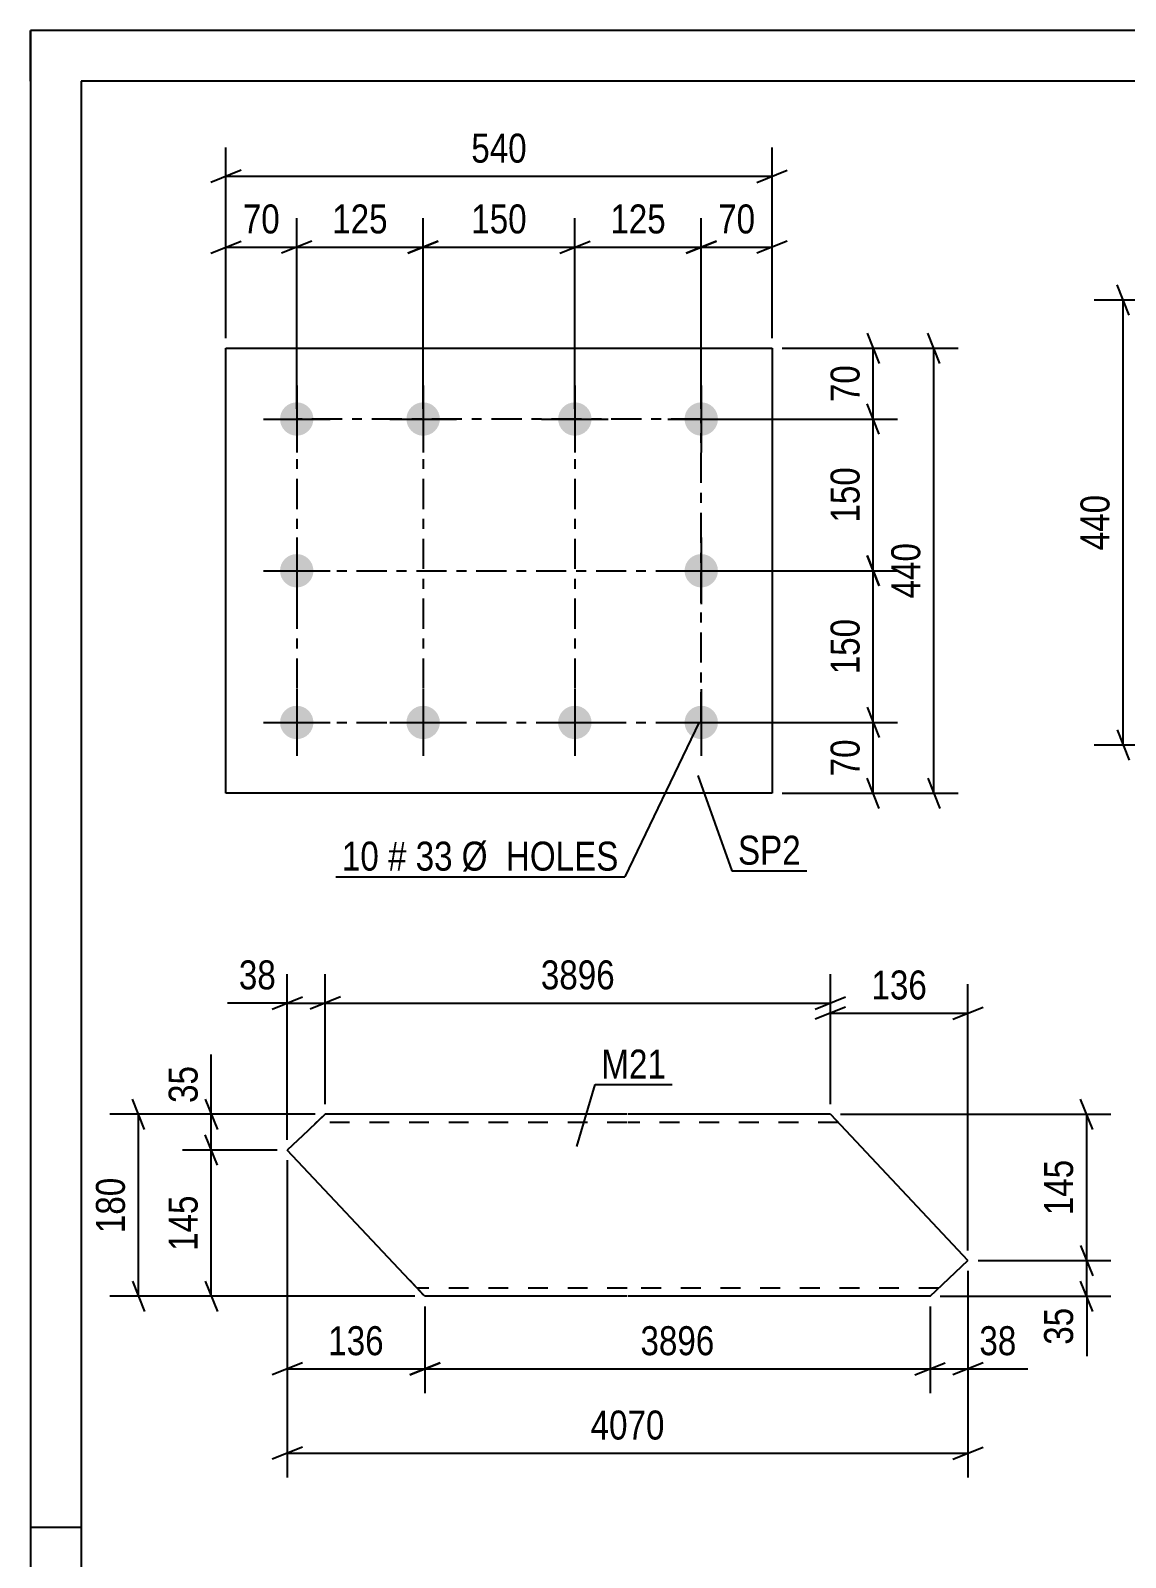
# Model space of a CAD drawing. Header units: millimetres. Extents: x 0 to 420, y 0 to 297.
# Drawn here: x 0 to 108.3, y 146 to 297 of the extents above; entities that cross this region are included whole.
import ezdxf

# ---------------------------------------------------------------- set-up
doc = ezdxf.new("R2010")
doc.units = ezdxf.units.MM
doc.linetypes.add('DXK_LINE_DOT2', pattern=[3.9198, 1.9599, -1.9599])
doc.linetypes.add('DXK_LINE_DOT3', pattern=[5.9187, 2.979, -0.9799, 0.9799, -0.9799])
doc.styles.add('Arial Narrow', font='ARIALN.TTF', dxfattribs={"height": 0.2})

# ---------------------------------------------------------------- blocks, each defined once
blk = doc.blocks.new('Unknown-389636216-15102')
at = {"color": 5, "linetype": 'Continuous'}
for p, q in [((420, 297), (0, 297)), ((0, 297), (0, 0)), ((0, 292), (0, 297)), ((415, 292), (5, 292)), ((5, 292), (5, 5)), ((5, 149), (0, 149))]:
    blk.add_line(p, q, dxfattribs=at)
blk = doc.blocks.new('Part-389636216-15436 - 15435')
at = {"color": 2, "linetype": 'Continuous'}
for p, q in [((29.14, 189.85), (27.44, 188.25)), ((58.99, 189.85), (29.14, 189.85)), ((79.09, 189.85), (59.09, 189.85)), ((79.09, 189.85), (92.69, 175.38)), ((27.44, 188.25), (25.38, 186.31)), ((37.48, 173.45), (25.38, 186.31)), ((88.94, 171.85), (92.69, 175.38)), ((38.99, 171.85), (37.48, 173.45)), ((58.99, 171.85), (38.99, 171.85)), ((88.94, 171.85), (59.09, 171.85))]:
    blk.add_line(p, q, dxfattribs=at)
at = {"color": 7, "linetype": 'DXK_LINE_DOT2'}
for p, q in [((29.14, 189.85), (28.09, 188.86)), ((58.99, 189.05), (28.29, 189.05)), ((79.84, 189.05), (59.09, 189.05)), ((38.87, 171.97), (37.48, 173.45)), ((58.99, 172.65), (38.24, 172.65)), ((89.79, 172.65), (59.09, 172.65))]:
    blk.add_line(p, q, dxfattribs=at)
blk = doc.blocks.new('Bolt-389636216-15485 - 15483')
at = {"linetype": 'Continuous'}
for points in [[(26.32, 260.24, -1), (26.32, 256.94, -1)], [(38.82, 260.24, -1), (38.82, 256.94, -1)], [(53.82, 260.24, -1), (53.82, 256.94, -1)], [(66.32, 260.24, -1), (66.32, 256.94, -1)], [(26.32, 245.24, -1), (26.32, 241.94, -1)], [(66.32, 245.24, -1), (66.32, 241.94, -1)], [(26.32, 230.24, -1), (26.32, 226.94, -1)], [(38.82, 230.24, -1), (38.82, 226.94, -1)], [(53.82, 230.24, -1), (53.82, 226.94, -1)], [(66.32, 230.24, -1), (66.32, 226.94, -1)]]:
    blk.add_hatch(color=1, dxfattribs=at).paths.add_polyline_path(points)
at = {"color": 1, "linetype": 'Continuous'}
for p, q in [((26.32, 261.89), (26.32, 255.29)), ((38.82, 261.89), (38.82, 255.29)), ((53.82, 261.89), (53.82, 255.29)), ((66.32, 261.89), (66.32, 255.29)), ((23.02, 258.59), (29.62, 258.59)), ((35.52, 258.59), (42.12, 258.59)), ((50.52, 258.59), (57.12, 258.59)), ((63.02, 258.59), (69.62, 258.59)), ((26.32, 246.89), (26.32, 240.29)), ((66.32, 246.89), (66.32, 240.29)), ((23.02, 243.59), (29.62, 243.59)), ((63.02, 243.59), (69.62, 243.59)), ((26.32, 231.89), (26.32, 225.29)), ((38.82, 231.89), (38.82, 225.29)), ((53.82, 231.89), (53.82, 225.29)), ((66.32, 231.89), (66.32, 225.29)), ((23.02, 228.59), (29.62, 228.59)), ((35.52, 228.59), (42.12, 228.59)), ((50.52, 228.59), (57.12, 228.59)), ((63.02, 228.59), (69.62, 228.59))]:
    blk.add_line(p, q, dxfattribs=at)
blk = doc.blocks.new('Part-389636216-15484 - 15483')
at = {"color": 2, "linetype": 'Continuous'}
for p, q in [((19.32, 221.59), (19.32, 265.59)), ((19.32, 265.59), (73.32, 265.59)), ((73.32, 265.59), (73.32, 221.59)), ((73.32, 221.59), (19.32, 221.59))]:
    blk.add_line(p, q, dxfattribs=at)
blk = doc.blocks.new('Image-389636216-17682 - 15483')
at = {"color": 1, "linetype": 'DXK_LINE_DOT3'}
blk.add_lwpolyline([(26.32, 228.59), (66.32, 228.59), (66.32, 258.59), (26.32, 258.59), (26.32, 228.59)], close=True, dxfattribs=at)
blk = doc.blocks.new('Line-389636216-17694 - 15483')
at = {"color": 1, "linetype": 'DXK_LINE_DOT3'}
blk.add_line((38.82, 258.59), (38.82, 228.59), dxfattribs=at)
blk = doc.blocks.new('Line-389636216-17701 - 15483')
at = {"color": 1, "linetype": 'DXK_LINE_DOT3'}
blk.add_line((53.82, 258.59), (53.82, 228.59), dxfattribs=at)
blk = doc.blocks.new('Line-389636216-17708 - 15483')
at = {"color": 1, "linetype": 'DXK_LINE_DOT3'}
blk.add_line((26.32, 243.59), (66.32, 243.59), dxfattribs=at)
blk = doc.blocks.new('StraightDimension-389636216-20583 - 15435')
at = {"color": 7, "linetype": 'Continuous'}
for p, q in [((38.99, 170.85), (38.99, 162.28)), ((88.94, 170.85), (88.94, 162.28)), ((40.49, 165.28), (37.49, 164.08)), ((38.99, 164.68), (88.94, 164.68)), ((87.44, 164.08), (90.44, 165.28))]:
    blk.add_line(p, q, dxfattribs=at)
at = {"color": 0}
blk.add_wipeout([(68.22, 165.43), (68.22, 169.63), (59.71, 169.63), (59.71, 165.43)], dxfattribs=at)
at = {"color": 3, "style": 'Arial Narrow'}
blk.add_text('3896', height=2.863, dxfattribs=at).set_placement((60.31, 166.03))
blk = doc.blocks.new('StraightDimension-389636216-18157 - 15435')
at = {"color": 7, "linetype": 'Continuous'}
for p, q in [((25.38, 187.31), (25.38, 203.7)), ((29.14, 190.85), (29.14, 203.7)), ((23.88, 200.25), (26.88, 201.45)), ((25.38, 200.85), (29.14, 200.85)), ((30.64, 201.45), (27.64, 200.25))]:
    blk.add_line(p, q, dxfattribs=at)
at = {"color": 0}
blk.add_wipeout([(24.86, 201.6), (24.86, 205.8), (20, 205.8), (20, 201.6)], dxfattribs=at)
at = {"color": 7, "linetype": 'Continuous'}
blk.add_line((25.38, 200.85), (19.48, 200.85), dxfattribs=at)
blk.add_line((25.38, 200.85), (19.48, 200.85), dxfattribs=at)
at = {"color": 3, "style": 'Arial Narrow'}
blk.add_text('38', height=2.863, dxfattribs=at).set_placement((20.6, 202.2))
blk = doc.blocks.new('StraightDimension-389636216-15827 - 15435')
at = {"color": 7, "linetype": 'Continuous'}
for p, q in [((25.38, 185.31), (25.38, 153.94)), ((92.69, 174.38), (92.69, 153.94)), ((26.88, 156.94), (23.88, 155.74)), ((25.38, 156.34), (92.69, 156.34)), ((91.19, 155.74), (94.19, 156.94))]:
    blk.add_line(p, q, dxfattribs=at)
at = {"color": 0}
blk.add_wipeout([(63.29, 157.09), (63.29, 161.29), (54.78, 161.29), (54.78, 157.09)], dxfattribs=at)
at = {"color": 3, "style": 'Arial Narrow'}
blk.add_text('4070', height=2.863, dxfattribs=at).set_placement((55.38, 157.69))
blk = doc.blocks.new('StraightDimension-389636216-20584 - 15435')
at = {"color": 7, "linetype": 'Continuous'}
for p, q in [((25.38, 185.31), (25.38, 162.28)), ((38.99, 170.85), (38.99, 162.28)), ((26.88, 165.28), (23.88, 164.08)), ((25.38, 164.68), (38.99, 164.68)), ((37.49, 164.08), (40.49, 165.28))]:
    blk.add_line(p, q, dxfattribs=at)
at = {"color": 0}
blk.add_wipeout([(35.53, 165.43), (35.53, 169.63), (28.84, 169.63), (28.84, 165.43)], dxfattribs=at)
at = {"color": 3, "style": 'Arial Narrow'}
blk.add_text('136', height=2.863, dxfattribs=at).set_placement((29.44, 166.03))
blk = doc.blocks.new('StraightDimension-389636216-15803 - 15435')
at = {"color": 7, "linetype": 'Continuous'}
for p, q in [((79.09, 190.85), (79.09, 202.7)), ((92.69, 176.38), (92.69, 202.7)), ((80.59, 200.45), (77.59, 199.25)), ((79.09, 199.85), (92.69, 199.85)), ((91.19, 199.25), (94.19, 200.45))]:
    blk.add_line(p, q, dxfattribs=at)
at = {"color": 0}
blk.add_wipeout([(89.23, 200.6), (89.23, 204.8), (82.55, 204.8), (82.55, 200.6)], dxfattribs=at)
at = {"color": 3, "style": 'Arial Narrow'}
blk.add_text('136', height=2.863, dxfattribs=at).set_placement((83.15, 201.2))
blk = doc.blocks.new('StraightDimension-389636216-18156 - 15435')
at = {"color": 7, "linetype": 'Continuous'}
for p, q in [((29.14, 190.85), (29.14, 203.7)), ((79.09, 190.85), (79.09, 203.7)), ((30.64, 201.45), (27.64, 200.25)), ((29.14, 200.85), (79.09, 200.85)), ((77.59, 200.25), (80.59, 201.45))]:
    blk.add_line(p, q, dxfattribs=at)
at = {"color": 0}
blk.add_wipeout([(58.37, 201.6), (58.37, 205.8), (49.86, 205.8), (49.86, 201.6)], dxfattribs=at)
at = {"color": 3, "style": 'Arial Narrow'}
blk.add_text('3896', height=2.863, dxfattribs=at).set_placement((50.46, 202.2))
blk = doc.blocks.new('StraightDimension-389636216-20582 - 15435')
at = {"color": 7, "linetype": 'Continuous'}
for p, q in [((92.69, 174.38), (92.69, 162.28)), ((88.94, 170.85), (88.94, 162.28)), ((87.44, 164.08), (90.44, 165.28)), ((88.94, 164.68), (92.69, 164.68)), ((94.19, 165.28), (91.19, 164.08))]:
    blk.add_line(p, q, dxfattribs=at)
at = {"color": 0}
blk.add_wipeout([(98.08, 165.43), (98.08, 169.63), (93.22, 169.63), (93.22, 165.43)], dxfattribs=at)
at = {"color": 7, "linetype": 'Continuous'}
blk.add_line((92.69, 164.68), (98.6, 164.68), dxfattribs=at)
blk.add_line((92.69, 164.68), (98.6, 164.68), dxfattribs=at)
at = {"color": 3, "style": 'Arial Narrow'}
blk.add_text('38', height=2.863, dxfattribs=at).set_placement((93.82, 166.03))
blk = doc.blocks.new('StraightDimension-389636216-20637 - 15435')
at = {"color": 7, "linetype": 'Continuous'}
for p, q in [((17.27, 191.35), (18.47, 188.35)), ((28.14, 189.85), (15.02, 189.85)), ((17.87, 186.31), (17.87, 189.85)), ((18.47, 184.81), (17.27, 187.81)), ((24.38, 186.31), (15.02, 186.31))]:
    blk.add_line(p, q, dxfattribs=at)
at = {"color": 0}
blk.add_wipeout([(17.12, 195.23), (12.92, 195.23), (12.92, 190.37), (17.12, 190.37)], dxfattribs=at)
at = {"color": 7, "linetype": 'Continuous'}
blk.add_line((17.87, 189.85), (17.87, 195.75), dxfattribs=at)
blk.add_line((17.87, 189.85), (17.87, 195.75), dxfattribs=at)
at = {"color": 3, "style": 'Arial Narrow'}
blk.add_text('35', height=2.863, rotation=90.0002, dxfattribs=at).set_placement((16.52, 190.97))
blk = doc.blocks.new('StraightDimension-389636216-20638 - 15435')
at = {"color": 7, "linetype": 'Continuous'}
for p, q in [((18.47, 184.81), (17.27, 187.81)), ((24.38, 186.31), (15.02, 186.31)), ((17.87, 171.85), (17.87, 186.31)), ((17.27, 173.35), (18.47, 170.35)), ((37.99, 171.85), (15.02, 171.85))]:
    blk.add_line(p, q, dxfattribs=at)
at = {"color": 0}
blk.add_wipeout([(17.12, 182.42), (12.92, 182.42), (12.92, 175.74), (17.12, 175.74)], dxfattribs=at)
at = {"color": 3, "style": 'Arial Narrow'}
blk.add_text('145', height=2.863, rotation=90.0002, dxfattribs=at).set_placement((16.52, 176.34))
blk = doc.blocks.new('StraightDimension-389636216-20676 - 15435')
at = {"color": 7, "linetype": 'Continuous'}
for p, q in [((11.28, 188.35), (10.08, 191.35)), ((28.14, 189.85), (7.83, 189.85)), ((10.68, 171.85), (10.68, 189.85)), ((10.08, 173.35), (11.28, 170.35)), ((37.99, 171.85), (7.83, 171.85))]:
    blk.add_line(p, q, dxfattribs=at)
at = {"color": 0}
blk.add_wipeout([(9.93, 184.19), (5.73, 184.19), (5.73, 177.5), (9.93, 177.5)], dxfattribs=at)
at = {"color": 3, "style": 'Arial Narrow'}
blk.add_text('180', height=2.863, rotation=90.0002, dxfattribs=at).set_placement((9.33, 178.1))
blk = doc.blocks.new('StraightDimension-389636216-21251 - 15435')
at = {"color": 7, "linetype": 'Continuous'}
for p, q in [((105.03, 188.35), (103.83, 191.35)), ((80.09, 189.85), (106.83, 189.85)), ((104.43, 175.38), (104.43, 189.85)), ((103.83, 176.88), (105.03, 173.88)), ((93.69, 175.38), (106.83, 175.38))]:
    blk.add_line(p, q, dxfattribs=at)
at = {"color": 0}
blk.add_wipeout([(103.68, 185.95), (99.48, 185.95), (99.48, 179.27), (103.68, 179.27)], dxfattribs=at)
at = {"color": 3, "style": 'Arial Narrow'}
blk.add_text('145', height=2.863, rotation=90.0002, dxfattribs=at).set_placement((103.08, 179.87))
blk = doc.blocks.new('StraightDimension-389636216-21252 - 15435')
at = {"color": 7, "linetype": 'Continuous'}
for p, q in [((103.83, 176.88), (105.03, 173.88)), ((93.69, 175.38), (106.83, 175.38)), ((104.43, 171.85), (104.43, 175.38)), ((105.03, 170.35), (103.83, 173.35)), ((89.94, 171.85), (106.83, 171.85))]:
    blk.add_line(p, q, dxfattribs=at)
at = {"color": 0}
blk.add_wipeout([(103.68, 171.32), (99.48, 171.32), (99.48, 166.46), (103.68, 166.46)], dxfattribs=at)
at = {"color": 7, "linetype": 'Continuous'}
blk.add_line((104.43, 171.85), (104.43, 165.94), dxfattribs=at)
blk.add_line((104.43, 171.85), (104.43, 165.94), dxfattribs=at)
at = {"color": 3, "style": 'Arial Narrow'}
blk.add_text('35', height=2.863, rotation=90.0002, dxfattribs=at).set_placement((103.08, 167.06))
blk = doc.blocks.new('StraightDimension-389636216-15862 - 15483')
at = {"color": 7, "linetype": 'Continuous'}
for p, q in [((82.72, 230.09), (83.92, 227.09)), ((67.32, 228.59), (85.72, 228.59)), ((83.32, 221.59), (83.32, 228.59)), ((83.92, 220.09), (82.72, 223.09)), ((74.32, 221.59), (85.72, 221.59))]:
    blk.add_line(p, q, dxfattribs=at)
at = {"color": 0}
blk.add_wipeout([(82.57, 227.52), (78.37, 227.52), (78.37, 222.66), (82.57, 222.66)], dxfattribs=at)
at = {"color": 3, "style": 'Arial Narrow'}
blk.add_text('70', height=2.863, rotation=90.0002, dxfattribs=at).set_placement((81.97, 223.26))
blk = doc.blocks.new('StraightDimension-389636216-15899 - 15483')
at = {"color": 7, "linetype": 'Continuous'}
for p, q in [((19.32, 266.59), (19.32, 285.44)), ((73.32, 266.59), (73.32, 285.44)), ((20.82, 283.19), (17.82, 281.99)), ((19.32, 282.59), (73.32, 282.59)), ((71.82, 281.99), (74.82, 283.19))]:
    blk.add_line(p, q, dxfattribs=at)
at = {"color": 0}
blk.add_wipeout([(49.66, 283.34), (49.66, 287.54), (42.98, 287.54), (42.98, 283.34)], dxfattribs=at)
at = {"color": 3, "style": 'Arial Narrow'}
blk.add_text('540', height=2.863, dxfattribs=at).set_placement((43.58, 283.94))
blk = doc.blocks.new('StraightDimension-389636216-15859 - 15483')
at = {"color": 7, "linetype": 'Continuous'}
for p, q in [((82.72, 267.09), (83.92, 264.09)), ((74.32, 265.59), (85.72, 265.59)), ((83.32, 258.59), (83.32, 265.59)), ((83.92, 257.09), (82.72, 260.09)), ((67.32, 258.59), (85.72, 258.59))]:
    blk.add_line(p, q, dxfattribs=at)
at = {"color": 0}
blk.add_wipeout([(82.57, 264.52), (78.37, 264.52), (78.37, 259.66), (82.57, 259.66)], dxfattribs=at)
at = {"color": 3, "style": 'Arial Narrow'}
blk.add_text('70', height=2.863, rotation=90.0002, dxfattribs=at).set_placement((81.97, 260.26))
blk = doc.blocks.new('StraightDimension-389636216-15875 - 15483')
at = {"color": 7, "linetype": 'Continuous'}
for p, q in [((89.92, 264.09), (88.72, 267.09)), ((74.32, 265.59), (91.72, 265.59)), ((89.32, 221.59), (89.32, 265.59)), ((88.72, 223.09), (89.92, 220.09)), ((74.32, 221.59), (91.72, 221.59))]:
    blk.add_line(p, q, dxfattribs=at)
at = {"color": 0}
blk.add_wipeout([(88.57, 246.93), (84.37, 246.93), (84.37, 240.25), (88.57, 240.25)], dxfattribs=at)
at = {"color": 3, "style": 'Arial Narrow'}
blk.add_text('440', height=2.863, rotation=90.0002, dxfattribs=at).set_placement((87.97, 240.85))
blk = doc.blocks.new('StraightDimension-389636216-15879 - 15483')
at = {"color": 7, "linetype": 'Continuous'}
for p, q in [((66.32, 259.59), (66.32, 278.44)), ((73.32, 266.59), (73.32, 278.44)), ((64.82, 274.99), (67.82, 276.19)), ((66.32, 275.59), (73.32, 275.59)), ((74.82, 276.19), (71.82, 274.99))]:
    blk.add_line(p, q, dxfattribs=at)
at = {"color": 0}
blk.add_wipeout([(72.25, 276.34), (72.25, 280.54), (67.39, 280.54), (67.39, 276.34)], dxfattribs=at)
at = {"color": 3, "style": 'Arial Narrow'}
blk.add_text('70', height=2.863, dxfattribs=at).set_placement((67.99, 276.94))
blk = doc.blocks.new('StraightDimension-389636216-15883 - 15483')
at = {"color": 7, "linetype": 'Continuous'}
for p, q in [((19.32, 266.59), (19.32, 278.44)), ((26.32, 259.59), (26.32, 278.44)), ((17.82, 274.99), (20.82, 276.19)), ((19.32, 275.59), (26.32, 275.59)), ((27.82, 276.19), (24.82, 274.99))]:
    blk.add_line(p, q, dxfattribs=at)
at = {"color": 0}
blk.add_wipeout([(25.25, 276.34), (25.25, 280.54), (20.39, 280.54), (20.39, 276.34)], dxfattribs=at)
at = {"color": 3, "style": 'Arial Narrow'}
blk.add_text('70', height=2.863, dxfattribs=at).set_placement((20.99, 276.94))
blk = doc.blocks.new('StraightDimension-389636216-23379 - 15483')
at = {"color": 7, "linetype": 'Continuous'}
for p, q in [((83.92, 242.09), (82.72, 245.09)), ((67.32, 243.59), (85.72, 243.59)), ((83.32, 228.59), (83.32, 243.59)), ((82.72, 230.09), (83.92, 227.09)), ((67.32, 228.59), (85.72, 228.59))]:
    blk.add_line(p, q, dxfattribs=at)
at = {"color": 0}
blk.add_wipeout([(82.57, 239.43), (78.37, 239.43), (78.37, 232.75), (82.57, 232.75)], dxfattribs=at)
at = {"color": 3, "style": 'Arial Narrow'}
blk.add_text('150', height=2.863, rotation=90.0002, dxfattribs=at).set_placement((81.97, 233.35))
blk = doc.blocks.new('StraightDimension-389636216-23381 - 15483')
at = {"color": 7, "linetype": 'Continuous'}
for p, q in [((83.92, 257.09), (82.72, 260.09)), ((67.32, 258.59), (85.72, 258.59)), ((83.32, 243.59), (83.32, 258.59)), ((82.72, 245.09), (83.92, 242.09)), ((67.32, 243.59), (85.72, 243.59))]:
    blk.add_line(p, q, dxfattribs=at)
at = {"color": 0}
blk.add_wipeout([(82.57, 254.43), (78.37, 254.43), (78.37, 247.75), (82.57, 247.75)], dxfattribs=at)
at = {"color": 3, "style": 'Arial Narrow'}
blk.add_text('150', height=2.863, rotation=90.0002, dxfattribs=at).set_placement((81.97, 248.35))
blk = doc.blocks.new('StraightDimension-389636216-23383 - 15483')
at = {"color": 7, "linetype": 'Continuous'}
for p, q in [((26.32, 259.59), (26.32, 278.44)), ((38.82, 259.59), (38.82, 278.44)), ((27.82, 276.19), (24.82, 274.99)), ((26.32, 275.59), (38.82, 275.59)), ((37.32, 274.99), (40.32, 276.19))]:
    blk.add_line(p, q, dxfattribs=at)
at = {"color": 0}
blk.add_wipeout([(35.91, 276.34), (35.91, 280.54), (29.23, 280.54), (29.23, 276.34)], dxfattribs=at)
at = {"color": 3, "style": 'Arial Narrow'}
blk.add_text('125', height=2.863, dxfattribs=at).set_placement((29.83, 276.94))
blk = doc.blocks.new('StraightDimension-389636216-23385 - 15483')
at = {"color": 7, "linetype": 'Continuous'}
for p, q in [((38.82, 259.59), (38.82, 278.44)), ((53.82, 259.59), (53.82, 278.44)), ((40.32, 276.19), (37.32, 274.99)), ((38.82, 275.59), (53.82, 275.59)), ((52.32, 274.99), (55.32, 276.19))]:
    blk.add_line(p, q, dxfattribs=at)
at = {"color": 0}
blk.add_wipeout([(49.66, 276.34), (49.66, 280.54), (42.98, 280.54), (42.98, 276.34)], dxfattribs=at)
at = {"color": 3, "style": 'Arial Narrow'}
blk.add_text('150', height=2.863, dxfattribs=at).set_placement((43.58, 276.94))
blk = doc.blocks.new('StraightDimension-389636216-23387 - 15483')
at = {"color": 7, "linetype": 'Continuous'}
for p, q in [((53.82, 259.59), (53.82, 278.44)), ((66.32, 259.59), (66.32, 278.44)), ((52.32, 274.99), (55.32, 276.19)), ((53.82, 275.59), (66.32, 275.59)), ((67.82, 276.19), (64.82, 274.99))]:
    blk.add_line(p, q, dxfattribs=at)
at = {"color": 0}
blk.add_wipeout([(63.41, 276.34), (63.41, 280.54), (56.73, 280.54), (56.73, 276.34)], dxfattribs=at)
at = {"color": 3, "style": 'Arial Narrow'}
blk.add_text('125', height=2.863, dxfattribs=at).set_placement((57.33, 276.94))
blk = doc.blocks.new('StraightDimension-389636216-15915 - 15491')
at = {"color": 7, "linetype": 'Continuous'}
for p, q in [((108.63, 268.85), (107.43, 271.85)), ((120.97, 270.35), (105.18, 270.35)), ((108.03, 226.35), (108.03, 270.35)), ((107.43, 227.85), (108.63, 224.85)), ((120.97, 226.35), (105.18, 226.35))]:
    blk.add_line(p, q, dxfattribs=at)
at = {"color": 0}
blk.add_wipeout([(107.28, 251.7), (103.08, 251.7), (103.08, 245.01), (107.28, 245.01)], dxfattribs=at)
at = {"color": 3, "style": 'Arial Narrow'}
blk.add_text('440', height=2.863, rotation=90.0002, dxfattribs=at).set_placement((106.68, 245.61))
blk = doc.blocks.new('Mark-389636216-16055 - 15435')
at = {"color": 0}
blk.add_wipeout([(62.83, 193.38), (62.83, 196.38), (56.44, 196.38), (56.44, 193.38)], dxfattribs=at)
blk.add_wipeout([(62.83, 193.38), (62.83, 196.38), (56.44, 196.38), (56.44, 193.38)], dxfattribs=at)
at = {"color": 30, "linetype": 'Continuous'}
for p, q in [((54, 186.67), (55.84, 192.78)), ((55.84, 192.78), (63.43, 192.78))]:
    blk.add_line(p, q, dxfattribs=at)
at = {"color": 3, "style": 'Arial Narrow'}
blk.add_text('M21', height=2.863, dxfattribs=at).set_placement((56.44, 193.38))
blk = doc.blocks.new('Mark-389636216-16070 - 15483')
at = {"color": 0}
blk.add_wipeout([(76.16, 214.53), (76.16, 217.53), (69.95, 217.53), (69.95, 214.53)], dxfattribs=at)
blk.add_wipeout([(76.16, 214.53), (76.16, 217.53), (69.95, 217.53), (69.95, 214.53)], dxfattribs=at)
at = {"color": 30, "linetype": 'Continuous'}
for p, q in [((65.99, 223.33), (69.35, 213.93)), ((69.35, 213.93), (76.76, 213.93))]:
    blk.add_line(p, q, dxfattribs=at)
at = {"color": 3, "style": 'Arial Narrow'}
blk.add_text('SP2', height=2.863, dxfattribs=at).set_placement((69.95, 214.53))
blk = doc.blocks.new('Mark-389636216-16073 - 15483')
at = {"color": 0}
for points in [[(34.45, 213.94), (34.45, 216.94), (30.79, 216.94), (30.79, 213.94)], [(37.18, 213.94), (37.18, 216.94), (35.35, 216.94), (35.35, 213.94)], [(41.73, 213.94), (41.73, 216.94), (38.08, 216.94), (38.08, 213.94)], [(58.16, 213.94), (58.16, 216.94), (42.63, 216.94), (42.63, 213.94)]]:
    blk.add_wipeout(points, dxfattribs=at)
for points in [[(34.45, 213.94), (34.45, 216.94), (30.79, 216.94), (30.79, 213.94)], [(37.18, 213.94), (37.18, 216.94), (35.35, 216.94), (35.35, 213.94)], [(41.73, 213.94), (41.73, 216.94), (38.08, 216.94), (38.08, 213.94)], [(58.16, 213.94), (58.16, 216.94), (42.63, 216.94), (42.63, 213.94)]]:
    blk.add_wipeout(points, dxfattribs=at)
at = {"color": 7, "linetype": 'Continuous'}
for p in [(66.11, 228.61), (30.19, 213.34)]:
    blk.add_line(p, (58.76, 213.34), dxfattribs=at)
at = {"color": 3, "style": 'Arial Narrow'}
for s, height, p in [('10', 2.863, (30.79, 213.94)), ('#', 2.86, (35.35, 213.94)), ('33', 2.863, (38.08, 213.94)), ('Ø  HOLES', 2.863, (42.63, 213.94))]:
    blk.add_text(s, height=height, dxfattribs=at).set_placement(p)

msp = doc.modelspace()

# ---------------------------------------------------------------- block references
for name in ['Unknown-389636216-15102', 'Part-389636216-15484 - 15483', 'Bolt-389636216-15485 - 15483', 'Image-389636216-17682 - 15483', 'Line-389636216-17694 - 15483', 'Line-389636216-17701 - 15483', 'Line-389636216-17708 - 15483', 'Part-389636216-15436 - 15435']:
    msp.add_blockref(name, (0, 0))

# ---------------------------------------------------------------- next in the draw order: block references
for name in ['StraightDimension-389636216-15899 - 15483', 'StraightDimension-389636216-15915 - 15491', 'StraightDimension-389636216-15862 - 15483', 'StraightDimension-389636216-18157 - 15435', 'StraightDimension-389636216-20583 - 15435']:
    msp.add_blockref(name, (0, 0))

# ---------------------------------------------------------------- next in the draw order: block references
for name in ['StraightDimension-389636216-15883 - 15483', 'StraightDimension-389636216-15859 - 15483', 'StraightDimension-389636216-15827 - 15435']:
    msp.add_blockref(name, (0, 0))

# ---------------------------------------------------------------- next in the draw order: block references
for name in ['StraightDimension-389636216-23383 - 15483', 'StraightDimension-389636216-15875 - 15483', 'StraightDimension-389636216-15803 - 15435', 'StraightDimension-389636216-20584 - 15435', 'StraightDimension-389636216-20582 - 15435']:
    msp.add_blockref(name, (0, 0))

# ---------------------------------------------------------------- next in the draw order: block references
for name in ['StraightDimension-389636216-23385 - 15483', 'StraightDimension-389636216-15879 - 15483', 'StraightDimension-389636216-23379 - 15483', 'Mark-389636216-16070 - 15483', 'StraightDimension-389636216-18156 - 15435']:
    msp.add_blockref(name, (0, 0))

# ---------------------------------------------------------------- next in the draw order: block references
for name in ['StraightDimension-389636216-23381 - 15483', 'Mark-389636216-16073 - 15483', 'Mark-389636216-16055 - 15435', 'StraightDimension-389636216-20637 - 15435', 'StraightDimension-389636216-21251 - 15435']:
    msp.add_blockref(name, (0, 0))

# ---------------------------------------------------------------- next in the draw order: block references
for name in ['StraightDimension-389636216-23387 - 15483', 'StraightDimension-389636216-20638 - 15435', 'StraightDimension-389636216-21252 - 15435']:
    msp.add_blockref(name, (0, 0))

# ---------------------------------------------------------------- next in the draw order: block references
msp.add_blockref('StraightDimension-389636216-20676 - 15435', (0, 0))

doc.saveas('drawing.dxf')
